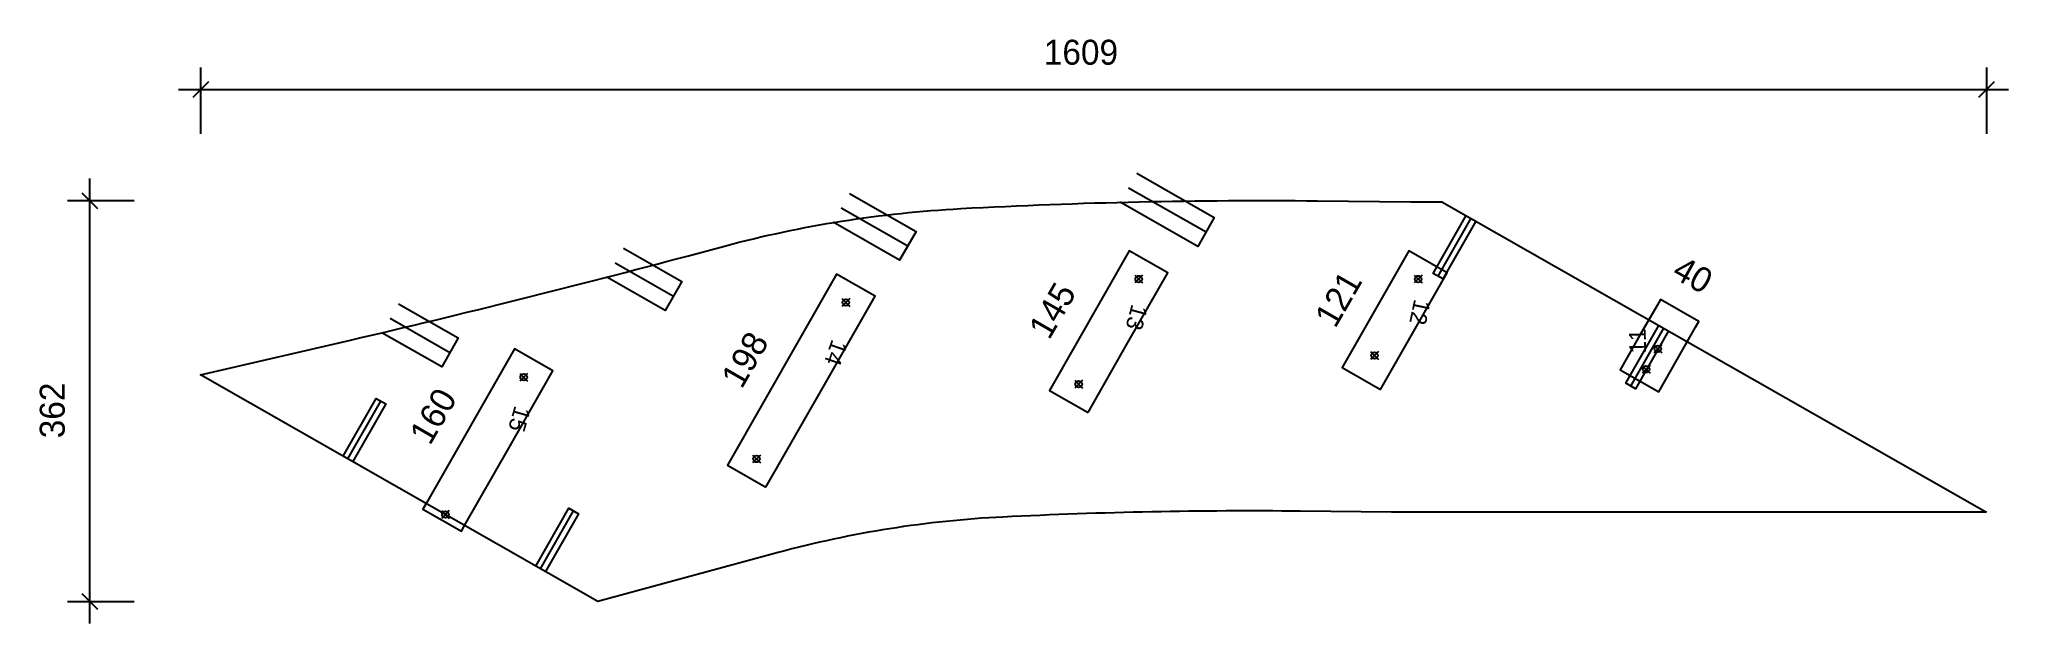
# Model space of a CAD drawing. Header units: millimetres. Extents: x -145 to 1629, y -20 to 507.
import ezdxf
from ezdxf.enums import TextEntityAlignment as Align

# ---------------------------------------------------------------- set-up
doc = ezdxf.new("R2010")
doc.units = ezdxf.units.MM
for name, color, linetype in [('CONTOUR', 7, 'CONTINUOUS'), ('CUT_STEP', 7, 'CONTINUOUS'), ('CUT_STEPTEXT', 7, 'CONTINUOUS'), ('DIMLINES', 7, 'CONTINUOUS'), ('DIMLINESTEXT', 7, 'CONTINUOUS'), ('DRILLINGSOTHER', 7, 'CONTINUOUS'), ('DRILLINGSSIDE', 7, 'CONTINUOUS')]:
    doc.layers.add(name, color=color, linetype=linetype)

msp = doc.modelspace()

# ---------------------------------------------------------------- linework, layer by layer
at = {"layer": 'CONTOUR', "color": 0, "linetype": '0'}
msp.add_lwpolyline([(1609.412, 80.388), (1126.149, 80.388, -0.002), (1073.381, 80.638), (991.323, 81.418, 0.015), (723.034, 76.103, 0.054), (520.41, 44.035), (358.036, 0), (0, 204.296), (135.009, 235.658, 0.008), (439.645, 311.79), (472.049, 320.46, -0.052), (685.098, 354.283, -0.016), (1006.654, 361.298), (1090.23, 360.481), (1099.721, 360.411), (1109.211, 360.388), (1118.702, 360.388), (1609.412, 80.388)], format="xyb", dxfattribs=at)
at = {"layer": 'CUT_STEP', "color": 1, "linetype": '1'}
for points in [[(799.77, 170.389), (835.737, 233.422), (871.704, 296.456), (836.962, 316.279), (765.028, 190.213), (799.77, 170.389)], [(1063.466, 191.139), (1093.513, 243.797), (1123.56, 296.456), (1088.817, 316.28), (1028.724, 210.963), (1063.466, 191.139)], [(509.437, 102.957), (558.614, 189.142), (607.792, 275.327), (573.05, 295.151), (474.695, 122.78), (509.437, 102.957)], [(1312.574, 267.034), (1295.999, 237.986), (1279.424, 208.939), (1314.167, 189.115), (1347.316, 247.21), (1350.289, 252.421), (1315.547, 272.245), (1312.574, 267.034)], [(237.936, 68.529), (277.697, 138.212), (317.459, 207.894), (282.717, 227.718), (203.194, 88.353), (200.221, 83.141), (234.963, 63.318), (237.936, 68.529)]]:
    msp.add_lwpolyline(points, dxfattribs=at)
at = {"layer": 'DIMLINES', "color": 0}
for p, q in [((0, 481.542), (0, 421.542)), ((1609.412, 481.542), (1609.412, 421.542)), ((-20, 461.542), (1629.412, 461.542)), ((7.071, 468.613), (-7.071, 454.47)), ((1616.483, 468.613), (1602.34, 454.47)), ((-100, -20), (-100, 381.542)), ((-120, 361.542), (-60, 361.542)), ((-107.071, 368.613), (-92.929, 354.47)), ((-120, 0), (-60, 0)), ((-107.071, 7.071), (-92.929, -7.071))]:
    msp.add_line(p, q, dxfattribs=at)
at = {"layer": 'DRILLINGSOTHER', "color": 3}
for p, q in [((848.947, 294.269), (841.876, 287.198)), ((841.877, 294.269), (848.946, 287.198)), ((1100.803, 294.269), (1093.732, 287.198)), ((1093.733, 294.269), (1100.802, 287.198)), ((585.035, 273.141), (577.964, 266.069)), ((577.965, 273.141), (585.034, 266.069)), ((1316.751, 231.34), (1309.68, 224.268)), ((1309.681, 231.34), (1316.75, 224.268)), ((1061.487, 225.365), (1054.415, 218.294)), ((1054.417, 225.365), (1061.485, 218.294)), ((294.702, 205.708), (287.631, 198.637)), ((287.632, 205.708), (294.701, 198.637)), ((794.855, 199.471), (787.784, 192.4)), ((787.785, 199.471), (794.854, 192.4)), ((1306.223, 212.887), (1299.151, 205.816)), ((1299.153, 212.887), (1306.221, 205.816)), ((504.522, 132.038), (497.451, 124.967)), ((497.452, 132.038), (504.521, 124.967)), ((224.101, 81.976), (217.03, 74.905)), ((217.031, 81.976), (224.1, 74.905))]:
    msp.add_line(p, q, dxfattribs=at)
for centre in [(845.412, 290.734), (1097.268, 290.734), (581.5, 269.605), (1313.216, 227.804), (1057.951, 221.83), (291.167, 202.172), (791.32, 195.935), (1302.687, 209.352), (500.986, 128.502), (220.565, 78.441)]:
    msp.add_circle(centre, 3, dxfattribs=at)
at = {"layer": 'DRILLINGSSIDE', "color": 3}
for p, q in [((836.232, 373.042), (906.108, 333.171)), ((577.337, 354.976), (637.402, 320.702)), ((1144.759, 345.52), (1115.023, 293.407)), ((373.521, 305.48), (426.225, 275.407)), ((170.848, 255.332), (224.685, 224.613)), ((1318.469, 246.4), (1288.733, 194.287)), ((132.695, 128.58), (162.43, 180.693)), ((306.405, 29.46), (336.141, 81.574))]:
    msp.add_line(p, q, dxfattribs=at)
at = {"layer": 'DRILLINGSSIDE', "color": 3, "linetype": '3'}
for points in [[(843.666, 386.071), (913.542, 346.199), (898.674, 320.143), (828.798, 360.014)], [(584.77, 368.004), (644.836, 333.73), (629.968, 307.674), (569.903, 341.947)], [(1149.101, 343.042), (1119.365, 290.929), (1110.68, 295.885), (1140.416, 347.998)], [(380.955, 318.508), (433.659, 288.436), (418.791, 262.379), (366.087, 292.452)], [(178.282, 268.361), (232.119, 237.641), (217.251, 211.585), (163.415, 242.304)], [(1322.812, 243.922), (1293.076, 191.809), (1284.39, 196.765), (1314.126, 248.878)], [(128.352, 131.058), (158.088, 183.171), (166.773, 178.215), (137.037, 126.102)], [(302.062, 31.938), (331.798, 84.052), (340.484, 79.096), (310.748, 26.983)]]:
    msp.add_lwpolyline(points, dxfattribs=at)

# ---------------------------------------------------------------- texts
at = {"layer": 'CUT_STEPTEXT'}
for s, rotation, p in [('13', 255, (853.72, 264.939)), ('12', 258, (1108.536, 270.126)), ('14', 251, (583.203, 232.234)), ('11', 91, (1287.712, 223.463)), ('15', 254, (297.578, 173.053))]:
    msp.add_text(s, height=15, rotation=rotation, dxfattribs=at).set_placement(p, align=Align.TOP_LEFT)
at = {"layer": 'DIMLINESTEXT'}
msp.add_text('1609', height=22.5, dxfattribs=at).set_placement((759.902, 506.542), align=Align.TOP_LEFT)
for s, rotation, p in [('40', -29, (1335.763, 312.521)), ('145', 60, (745.256, 246.362)), ('121', 60, (1003.032, 256.737)), ('198', 60, (468.134, 202.082)), ('362', 90, (-145, 147.168)), ('160', 60, (187.217, 151.152))]:
    msp.add_text(s, height=22.5, rotation=rotation, dxfattribs=at).set_placement(p, align=Align.TOP_LEFT)

doc.saveas('drawing.dxf')
